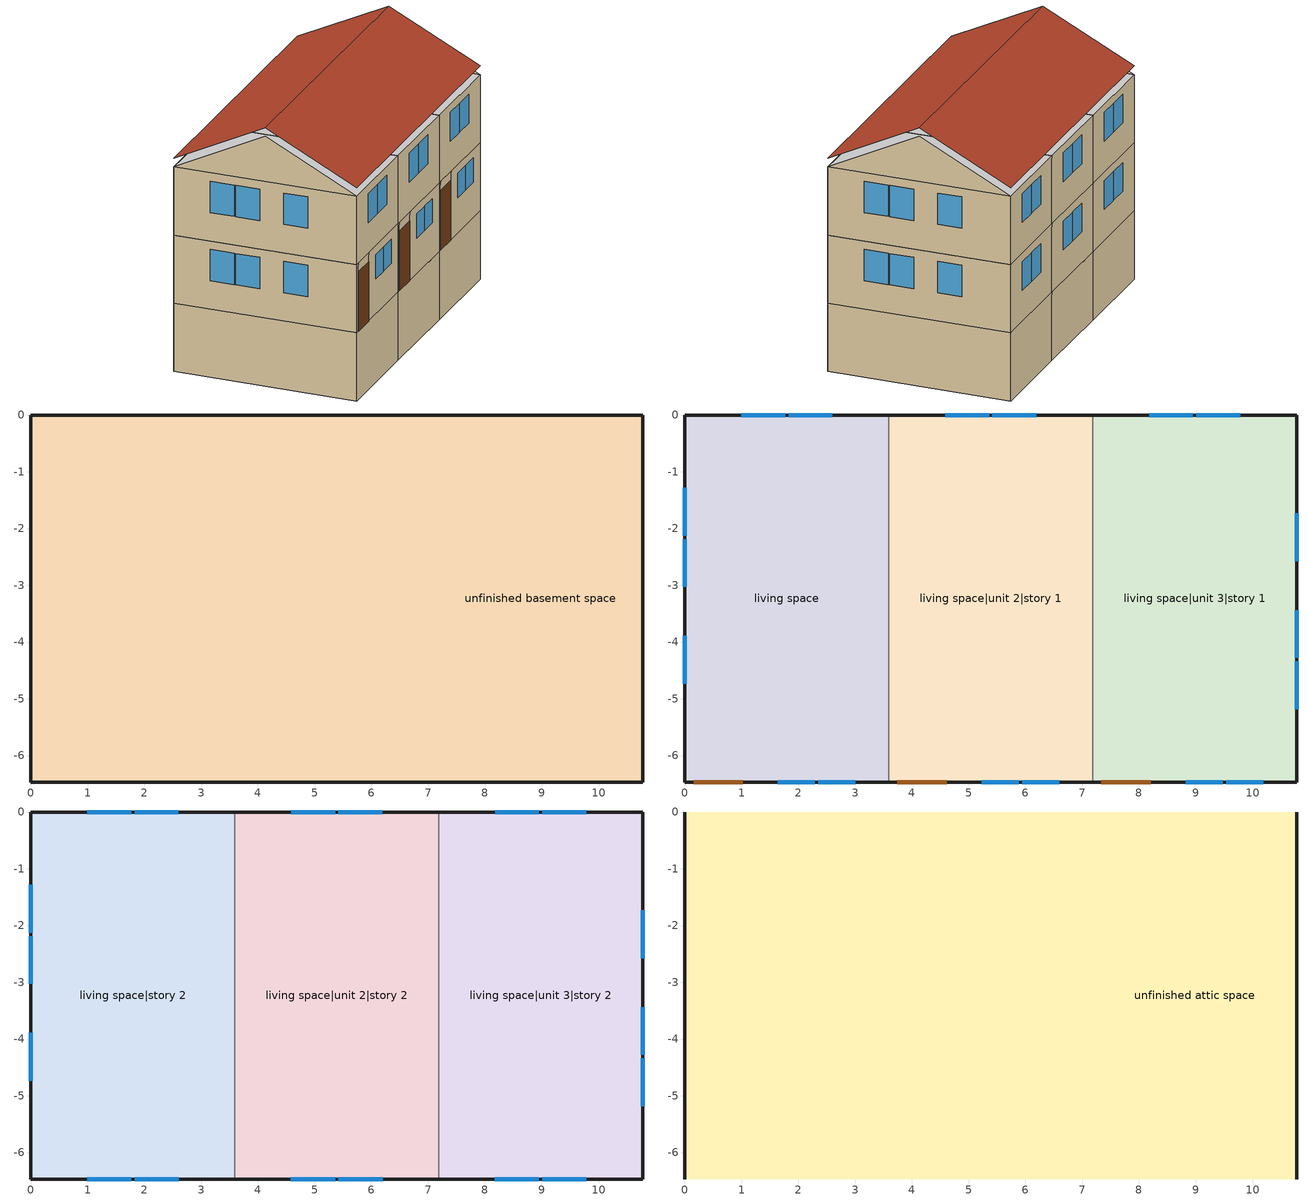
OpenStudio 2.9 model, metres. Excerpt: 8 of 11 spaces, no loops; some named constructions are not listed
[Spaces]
unfinished basement space
 floor foundation (FloorFndGrndUnfinB 2): 0,-6.47 0,0 3.59,0 3.59,-6.47 z-2.44
 floor foundation (FloorFndGrndUnfinB): 3.59,-6.47 3.59,0 7.18,0 7.18,-6.47 z-2.44
 floor foundation (FloorFndGrndUnfinB 1): 7.18,-6.47 7.18,0 10.78,0 10.78,-6.47 z-2.44
 wall foundation (WallFndGrndUnfinB 2): 3.59,0 0,0 0,-6.47 3.59,-6.47 z-2.44:0
 wall foundation (WallFndGrndUnfinB): 3.59,-6.47 7.18,-6.47 / 7.18,0 3.59,0 z-2.44:0
 wall foundation (WallFndGrndUnfinB 1): 7.18,-6.47 10.78,-6.47 10.78,0 7.18,0 z-2.44:0
living space
 floor to unfinished basement space (FloorUnfinBInsFin Reversed): 0,-6.47 0,0 3.59,0 3.59,-6.47 z0
 wall outside (WallExtInsFin): 3.59,0 0,0 0,-6.47 0.13,-6.47 1.05,-6.47 3.59,-6.47 z0:2.44
 wall to living space|unit 2|story 1 (WallIntFinUninsFin Reversed): 3.59,-6.47 3.59,0 z0:2.44
 window (WindowConstruction): 1.64,-6.47 2.29,-6.47 / 2.35,-6.47 3,-6.47 z1.26:2.13; 2.6,0 1.83,0 / 1.77,0 1,0 z1.11:2.13; 0,-1.28 0,-2.12 / 0,-2.19 0,-3.03 / 0,-3.89 0,-4.73 z1.01:2.13
 door (Door): 0.15,-6.47 1.02,-6.47 z0:2.13
living space|unit 2|story 1
 floor to unfinished basement space (FloorUnfinBInsFin Reversed): 3.59,-6.47 3.59,0 7.18,0 7.18,-6.47 z0
 wall outside (WallExtInsFin): 7.18,0 3.59,0 / 3.59,-6.47 3.72,-6.47 4.64,-6.47 7.18,-6.47 z0:2.44
 wall to living space|unit 3|story 1 (WallIntFinUninsFin Reversed): 7.18,-6.47 7.18,0 z0:2.44
 window (WindowConstruction): 5.23,-6.47 5.88,-6.47 / 5.94,-6.47 6.6,-6.47 z1.26:2.13; 6.19,0 5.42,0 / 5.36,0 4.59,0 z1.11:2.13
 door (Door): 3.74,-6.47 4.62,-6.47 z0:2.13
living space|unit 3|story 1
 floor to unfinished basement space (FloorUnfinBInsFin Reversed): 7.18,-6.47 7.18,0 10.78,0 10.78,-6.47 z0
 wall outside (WallExtInsFin): 7.18,-6.47 7.31,-6.47 8.23,-6.47 10.78,-6.47 10.78,0 7.18,0 z0:2.44
 window (WindowConstruction): 8.82,-6.47 9.47,-6.47 / 9.54,-6.47 10.19,-6.47 z1.26:2.13; 9.78,0 9.01,0 / 8.95,0 8.18,0 z1.11:2.13; 10.78,-5.18 10.78,-4.34 / 10.78,-4.28 10.78,-3.44 / 10.78,-2.58 10.78,-1.73 z1.01:2.13
 door (Door): 7.34,-6.47 8.21,-6.47 z0:2.13
living space|story 2
 floor to living space (FloorFinUninsFin): 0,-6.47 0,0 3.59,0 3.59,-6.47 z2.44
 wall outside (WallExtInsFin): 3.59,0 0,0 0,-6.47 3.59,-6.47 z2.44:4.88
 wall to living space|unit 2|story 2 (WallIntFinUninsFin Reversed): 3.59,-6.47 3.59,0 z2.44:4.88
 window (WindowConstruction): 0.99,-6.47 1.77,-6.47 / 1.83,-6.47 2.6,-6.47 z3.54:4.57; 2.6,0 1.83,0 / 1.77,0 1,0 z3.55:4.57; 0,-1.28 0,-2.12 / 0,-2.19 0,-3.03 / 0,-3.89 0,-4.73 z3.45:4.57
living space|unit 2|story 2
 floor to living space|unit 2|story 1 (FloorFinUninsFin): 3.59,-6.47 3.59,0 7.18,0 7.18,-6.47 z2.44
 wall outside (WallExtInsFin): 7.18,0 3.59,0 / 3.59,-6.47 7.18,-6.47 z2.44:4.88
 wall to living space|unit 3|story 2 (WallIntFinUninsFin): 7.18,-6.47 7.18,0 z2.44:4.88
 window (WindowConstruction): 4.58,-6.47 5.36,-6.47 / 5.42,-6.47 6.2,-6.47 z3.54:4.57; 6.19,0 5.42,0 / 5.36,0 4.59,0 z3.55:4.57
living space|unit 3|story 2
 floor to living space|unit 3|story 1 (FloorFinUninsFin): 7.18,-6.47 7.18,0 10.78,0 10.78,-6.47 z2.44
 wall outside (WallExtInsFin): 7.18,-6.47 10.78,-6.47 10.78,0 7.18,0 z2.44:4.88
 window (WindowConstruction): 8.17,-6.47 8.95,-6.47 / 9.01,-6.47 9.79,-6.47 z3.54:4.57; 9.78,0 9.01,0 / 8.95,0 8.18,0 z3.55:4.57; 10.78,-5.18 10.78,-4.34 / 10.78,-4.28 10.78,-3.44 / 10.78,-2.58 10.78,-1.73 z3.45:4.57
unfinished attic space
 floor to living space|story 2 (FloorFinInsUnfinAttic): 3.59,0 3.59,-6.47 0,-6.47 0,0 z4.88
 floor to living space|unit 2|story 2 (FloorFinInsUnfinAttic): 7.18,0 7.18,-6.47 3.59,-6.47 3.59,0 z4.88
 floor to living space|unit 3|story 2 (FloorFinInsUnfinAttic): 10.78,0 10.78,-6.47 7.18,-6.47 7.18,0 z4.88
 wall outside (WallExtUninsUnfin): 0,-3.23,6.49 0,0,4.88 0,-6.47,4.88; 10.78,-3.23,6.49 10.78,-6.47,4.88 10.78,0,4.88
 roof outside (RoofUnfinInsExt): 0,-3.23,6.8 10.78,-3.23,6.8 10.78,0,5.18 0,0,5.18; 10.78,-3.23,6.8 0,-3.23,6.8 0,-6.47,5.18 10.78,-6.47,5.18
[Material] Roughness=Rough
Name | Thickness {m} | Conductivity {W/m-K} | Density {kg/m3} | Specific Heat {J/kg-K} | Thermal Absorptance | Solar Absorptance | Visible Absorptance
FloorUAAdditionalCeilingIns | 0.12827 | 0.0411113 | 16.02 | 1046.75
FloorUATrussandIns | 0.0889 | 0.0436674 | 50.7834 | 1165.1
Drywall 0.5 in. | 0.0127 | 0.160291 | 801 | 837.4 | 0.9 | 0.5 | 0.1
RoofSheathing | 0.01905 | 0.115458 | 512.64 | 1214.23
FloorIns | 0.23495 | 2.59817 | 67.691 | 1210.98
Wood Floor | 0.015875 | 0.115458 | 544.68 | 1214.23
Floor Covering | 0.0127 | 0.0433444 | 54.468 | 1339.84 | 0.9 | 0.9
FloorFinStudAndAirFloor | 0.1397 | 0.557395 | 67.691 | 1210.98
[Construction]
FloorFinInsUnfinAttic Reversed: Drywall 0.5 in., FloorUATrussandIns, FloorUAAdditionalCeilingIns
FloorUnfinBInsFin: FloorIns, RoofSheathing, Wood Floor, Floor Covering
FloorFinUninsFin Reversed: Floor Covering, Wood Floor, RoofSheathing, FloorFinStudAndAirFloor, Drywall 0.5 in.
[Schedule:Ruleset]
Name | Default Day Schedule | Summer Design Day Schedule | Winter Design Day Schedule
res nv_1 temp schedule | Schedule Day 14
res nv_1 avail schedule | Schedule Day 15
res mv_1 range exhaust schedule | Schedule Day 18 | res mv_1 range exhaust schedule summer design | res mv_1 range exhaust schedule winter design
res mv_1 bath exhaust schedule | Schedule Day 19 | res mv_1 bath exhaust schedule summer design | res mv_1 bath exhaust schedule winter design
res nv_2 temp schedule | Schedule Day 20
res nv_2 avail schedule | Schedule Day 21
res mv_2 range exhaust schedule | Schedule Day 24 | res mv_2 range exhaust schedule summer design | res mv_2 range exhaust schedule winter design
res mv_2 bath exhaust schedule | Schedule Day 25 | res mv_2 bath exhaust schedule summer design | res mv_2 bath exhaust schedule winter design
res nv_3 temp schedule | Schedule Day 26
res nv_3 avail schedule | Schedule Day 27
res mv_3 range exhaust schedule | Schedule Day 30 | res mv_3 range exhaust schedule summer design | res mv_3 range exhaust schedule winter design
res mv_3 bath exhaust schedule | Schedule Day 31 | res mv_3 bath exhaust schedule summer design | res mv_3 bath exhaust schedule winter design
[Schedule:Day]
Schedule Day 14; Schedule Day 15; Schedule Day 18; res mv_1 range exhaust schedule winter design; Schedule Day 19; res mv_1 bath exhaust schedule winter design; Schedule Day 20; Schedule Day 21; Schedule Day 24; res mv_2 range exhaust schedule winter design; Schedule Day 25; res mv_2 bath exhaust schedule winter design; Schedule Day 26; Schedule Day 27; Schedule Day 30; res mv_3 range exhaust schedule winter design; Schedule Day 31; res mv_3 bath exhaust schedule winter design: 24, 0, 0
res nv_1 temp schedule allday1; res nv_1 temp schedule allday2; res nv_1 temp schedule allday3; res nv_1 temp schedule allday4; res nv_1 temp schedule allday11; res nv_1 temp schedule allday12; res nv_2 temp schedule allday1; res nv_2 temp schedule allday2; res nv_2 temp schedule allday3; res nv_2 temp schedule allday4; res nv_2 temp schedule allday11; res nv_2 temp schedule allday12; res nv_3 temp schedule allday1; res nv_3 temp schedule allday2; res nv_3 temp schedule allday3; res nv_3 temp schedule allday4; res nv_3 temp schedule allday11; res nv_3 temp schedule allday12: 24, 0, 23.8889
res nv_1 temp schedule allday5; res nv_1 temp schedule allday6; res nv_1 temp schedule allday7; res nv_1 temp schedule allday8; res nv_1 temp schedule allday9; res nv_1 temp schedule allday10; res nv_2 temp schedule allday5; res nv_2 temp schedule allday6; res nv_2 temp schedule allday7; res nv_2 temp schedule allday8; res nv_2 temp schedule allday9; res nv_2 temp schedule allday10; res nv_3 temp schedule allday5; res nv_3 temp schedule allday6; res nv_3 temp schedule allday7; res nv_3 temp schedule allday8; res nv_3 temp schedule allday9; res nv_3 temp schedule allday10: 24, 0, 22.2222
res nv_1 availability schedule allday1 on; res nv_1 availability schedule allday1 on 1; res nv_1 availability schedule allday1 on 2; res nv_1 availability schedule allday1 on 3; res nv_1 availability schedule allday1 on 4; res nv_1 availability schedule allday1 on 5; res nv_1 availability schedule allday1 on 6; res nv_1 availability schedule allday1 on 7; res nv_1 availability schedule allday1 on 8; res nv_1 availability schedule allday1 on 9; res nv_1 availability schedule allday1 on 10; res nv_1 availability schedule allday1 on 11; res nv_2 availability schedule allday1 on; res nv_2 availability schedule allday1 on 1; res nv_2 availability schedule allday1 on 2; res nv_2 availability schedule allday1 on 3; res nv_2 availability schedule allday1 on 4; res nv_2 availability schedule allday1 on 5; res nv_2 availability schedule allday1 on 6; res nv_2 availability schedule allday1 on 7; res nv_2 availability schedule allday1 on 8; res nv_2 availability schedule allday1 on 9; res nv_2 availability schedule allday1 on 10; res nv_2 availability schedule allday1 on 11; res nv_3 availability schedule allday1 on; res nv_3 availability schedule allday1 on 1; res nv_3 availability schedule allday1 on 2; res nv_3 availability schedule allday1 on 3; res nv_3 availability schedule allday1 on 4; res nv_3 availability schedule allday1 on 5; res nv_3 availability schedule allday1 on 6; res nv_3 availability schedule allday1 on 7; res nv_3 availability schedule allday1 on 8; res nv_3 availability schedule allday1 on 9; res nv_3 availability schedule allday1 on 10; res nv_3 availability schedule allday1 on 11: 1, 0, 1, 2, 0, 1, 3, 0, 1, 4, 0, 1, 5, 0, 1, 6, 0, 1, 7, 0, 1, 8, 0, 1, 9, 0, 1, 10, 0, 1, 11, 0, 1, 12, 0, 1, 13, 0, 1, 14, 0, 1, 15, 0, 1, 16, 0, 1, 17, 0, 1, 18, 0, 1, 19, 0, 1, 20, 0, 1, 21, 0, 1, 22, 0, 1, 23, 0, 1, 24, 0, 1
res mv_1 range exhaust schedule allday1; res mv_1 range exhaust schedule allday2; res mv_1 range exhaust schedule allday3; res mv_1 range exhaust schedule allday4; res mv_1 range exhaust schedule allday5; res mv_1 range exhaust schedule allday6; res mv_1 range exhaust schedule allday7; res mv_1 range exhaust schedule allday8; res mv_1 range exhaust schedule allday9; res mv_1 range exhaust schedule allday10; res mv_1 range exhaust schedule allday11; res mv_1 range exhaust schedule allday12; res mv_2 range exhaust schedule allday1; res mv_2 range exhaust schedule allday2; res mv_2 range exhaust schedule allday3; res mv_2 range exhaust schedule allday4; res mv_2 range exhaust schedule allday5; res mv_2 range exhaust schedule allday6; res mv_2 range exhaust schedule allday7; res mv_2 range exhaust schedule allday8; res mv_2 range exhaust schedule allday9; res mv_2 range exhaust schedule allday10; res mv_2 range exhaust schedule allday11; res mv_2 range exhaust schedule allday12; res mv_3 range exhaust schedule allday1; res mv_3 range exhaust schedule allday2; res mv_3 range exhaust schedule allday3; res mv_3 range exhaust schedule allday4; res mv_3 range exhaust schedule allday5; res mv_3 range exhaust schedule allday6; res mv_3 range exhaust schedule allday7; res mv_3 range exhaust schedule allday8; res mv_3 range exhaust schedule allday9; res mv_3 range exhaust schedule allday10; res mv_3 range exhaust schedule allday11; res mv_3 range exhaust schedule allday12: 15, 0, 0, 16, 0, 1, 24, 0, 0
res mv_1 range exhaust schedule summer design; res mv_1 bath exhaust schedule summer design; res mv_2 range exhaust schedule summer design; res mv_2 bath exhaust schedule summer design; res mv_3 range exhaust schedule summer design; res mv_3 bath exhaust schedule summer design: 24, 0, 1
res mv_1 bath exhaust schedule allday1; res mv_1 bath exhaust schedule allday2; res mv_1 bath exhaust schedule allday3; res mv_1 bath exhaust schedule allday4; res mv_1 bath exhaust schedule allday5; res mv_1 bath exhaust schedule allday6; res mv_1 bath exhaust schedule allday7; res mv_1 bath exhaust schedule allday8; res mv_1 bath exhaust schedule allday9; res mv_1 bath exhaust schedule allday10; res mv_1 bath exhaust schedule allday11; res mv_1 bath exhaust schedule allday12; res mv_2 bath exhaust schedule allday1; res mv_2 bath exhaust schedule allday2; res mv_2 bath exhaust schedule allday3; res mv_2 bath exhaust schedule allday4; res mv_2 bath exhaust schedule allday5; res mv_2 bath exhaust schedule allday6; res mv_2 bath exhaust schedule allday7; res mv_2 bath exhaust schedule allday8; res mv_2 bath exhaust schedule allday9; res mv_2 bath exhaust schedule allday10; res mv_2 bath exhaust schedule allday11; res mv_2 bath exhaust schedule allday12; res mv_3 bath exhaust schedule allday1; res mv_3 bath exhaust schedule allday2; res mv_3 bath exhaust schedule allday3; res mv_3 bath exhaust schedule allday4; res mv_3 bath exhaust schedule allday5; res mv_3 bath exhaust schedule allday6; res mv_3 bath exhaust schedule allday7; res mv_3 bath exhaust schedule allday8; res mv_3 bath exhaust schedule allday9; res mv_3 bath exhaust schedule allday10; res mv_3 bath exhaust schedule allday11; res mv_3 bath exhaust schedule allday12: 4, 0, 0, 5, 0, 1, 24, 0, 0
[Schedule:Rule] Apply Monday=Yes; Apply Wednesday=Yes; Apply Friday=Yes; Date Specification Type=DateRange; Start Day=1
Name | Schedule Ruleset | Rule Order | Day Schedule | Apply Sunday | Apply Tuesday | Apply Thursday | Apply Saturday | Start Month | End Month | End Day
res nv_1 temp schedule allday rule1 | res nv_1 temp schedule | 11 | res nv_1 temp schedule allday1 | Yes | Yes | Yes | Yes | 1 | 1 | 31
res nv_1 temp schedule allday rule2 | res nv_1 temp schedule | 10 | res nv_1 temp schedule allday2 | Yes | Yes | Yes | Yes | 2 | 2 | 28
res nv_1 temp schedule allday rule3 | res nv_1 temp schedule | 9 | res nv_1 temp schedule allday3 | Yes | Yes | Yes | Yes | 3 | 3 | 31
res nv_1 temp schedule allday rule4 | res nv_1 temp schedule | 8 | res nv_1 temp schedule allday4 | Yes | Yes | Yes | Yes | 4 | 4 | 30
res nv_1 temp schedule allday rule5 | res nv_1 temp schedule | 7 | res nv_1 temp schedule allday5 | Yes | Yes | Yes | Yes | 5 | 5 | 31
res nv_1 temp schedule allday rule6 | res nv_1 temp schedule | 6 | res nv_1 temp schedule allday6 | Yes | Yes | Yes | Yes | 6 | 6 | 30
res nv_1 temp schedule allday rule7 | res nv_1 temp schedule | 5 | res nv_1 temp schedule allday7 | Yes | Yes | Yes | Yes | 7 | 7 | 31
res nv_1 temp schedule allday rule8 | res nv_1 temp schedule | 4 | res nv_1 temp schedule allday8 | Yes | Yes | Yes | Yes | 8 | 8 | 31
res nv_1 temp schedule allday rule9 | res nv_1 temp schedule | 3 | res nv_1 temp schedule allday9 | Yes | Yes | Yes | Yes | 9 | 9 | 30
res nv_1 temp schedule allday rule10 | res nv_1 temp schedule | 2 | res nv_1 temp schedule allday10 | Yes | Yes | Yes | Yes | 10 | 10 | 31
res nv_1 temp schedule allday rule11 | res nv_1 temp schedule | 1 | res nv_1 temp schedule allday11 | Yes | Yes | Yes | Yes | 11 | 11 | 30
res nv_1 temp schedule allday rule12 | res nv_1 temp schedule | 0 | res nv_1 temp schedule allday12 | Yes | Yes | Yes | Yes | 12 | 12 | 31
res nv_1 availability schedule allday ruleset1 on | res nv_1 avail schedule | 11 | res nv_1 availability schedule allday1 on |  |  |  |  | 1 | 1 | 31
res nv_1 availability schedule allday ruleset2 on | res nv_1 avail schedule | 10 | res nv_1 availability schedule allday1 on 1 |  |  |  |  | 2 | 2 | 28
res nv_1 availability schedule allday ruleset3 on | res nv_1 avail schedule | 9 | res nv_1 availability schedule allday1 on 2 |  |  |  |  | 3 | 3 | 31
res nv_1 availability schedule allday ruleset4 on | res nv_1 avail schedule | 8 | res nv_1 availability schedule allday1 on 3 |  |  |  |  | 4 | 4 | 30
res nv_1 availability schedule allday ruleset5 on | res nv_1 avail schedule | 7 | res nv_1 availability schedule allday1 on 4 |  |  |  |  | 5 | 5 | 31
res nv_1 availability schedule allday ruleset6 on | res nv_1 avail schedule | 6 | res nv_1 availability schedule allday1 on 5 |  |  |  |  | 6 | 6 | 30
res nv_1 availability schedule allday ruleset7 on | res nv_1 avail schedule | 5 | res nv_1 availability schedule allday1 on 6 |  |  |  |  | 7 | 7 | 31
res nv_1 availability schedule allday ruleset8 on | res nv_1 avail schedule | 4 | res nv_1 availability schedule allday1 on 7 |  |  |  |  | 8 | 8 | 31
res nv_1 availability schedule allday ruleset9 on | res nv_1 avail schedule | 3 | res nv_1 availability schedule allday1 on 8 |  |  |  |  | 9 | 9 | 30
res nv_1 availability schedule allday ruleset10 on | res nv_1 avail schedule | 2 | res nv_1 availability schedule allday1 on 9 |  |  |  |  | 10 | 10 | 31
res nv_1 availability schedule allday ruleset11 on | res nv_1 avail schedule | 1 | res nv_1 availability schedule allday1 on 10 |  |  |  |  | 11 | 11 | 30
res nv_1 availability schedule allday ruleset12 on | res nv_1 avail schedule | 0 | res nv_1 availability schedule allday1 on 11 |  |  |  |  | 12 | 12 | 31
res mv_1 range exhaust schedule allday rule1 | res mv_1 range exhaust schedule | 11 | res mv_1 range exhaust schedule allday1 | Yes | Yes | Yes | Yes | 1 | 1 | 31
res mv_1 range exhaust schedule allday rule2 | res mv_1 range exhaust schedule | 10 | res mv_1 range exhaust schedule allday2 | Yes | Yes | Yes | Yes | 2 | 2 | 28
res mv_1 range exhaust schedule allday rule3 | res mv_1 range exhaust schedule | 9 | res mv_1 range exhaust schedule allday3 | Yes | Yes | Yes | Yes | 3 | 3 | 31
res mv_1 range exhaust schedule allday rule4 | res mv_1 range exhaust schedule | 8 | res mv_1 range exhaust schedule allday4 | Yes | Yes | Yes | Yes | 4 | 4 | 30
res mv_1 range exhaust schedule allday rule5 | res mv_1 range exhaust schedule | 7 | res mv_1 range exhaust schedule allday5 | Yes | Yes | Yes | Yes | 5 | 5 | 31
res mv_1 range exhaust schedule allday rule6 | res mv_1 range exhaust schedule | 6 | res mv_1 range exhaust schedule allday6 | Yes | Yes | Yes | Yes | 6 | 6 | 30
res mv_1 range exhaust schedule allday rule7 | res mv_1 range exhaust schedule | 5 | res mv_1 range exhaust schedule allday7 | Yes | Yes | Yes | Yes | 7 | 7 | 31
res mv_1 range exhaust schedule allday rule8 | res mv_1 range exhaust schedule | 4 | res mv_1 range exhaust schedule allday8 | Yes | Yes | Yes | Yes | 8 | 8 | 31
res mv_1 range exhaust schedule allday rule9 | res mv_1 range exhaust schedule | 3 | res mv_1 range exhaust schedule allday9 | Yes | Yes | Yes | Yes | 9 | 9 | 30
res mv_1 range exhaust schedule allday rule10 | res mv_1 range exhaust schedule | 2 | res mv_1 range exhaust schedule allday10 | Yes | Yes | Yes | Yes | 10 | 10 | 31
res mv_1 range exhaust schedule allday rule11 | res mv_1 range exhaust schedule | 1 | res mv_1 range exhaust schedule allday11 | Yes | Yes | Yes | Yes | 11 | 11 | 30
res mv_1 range exhaust schedule allday rule12 | res mv_1 range exhaust schedule | 0 | res mv_1 range exhaust schedule allday12 | Yes | Yes | Yes | Yes | 12 | 12 | 31
res mv_1 bath exhaust schedule allday rule1 | res mv_1 bath exhaust schedule | 11 | res mv_1 bath exhaust schedule allday1 | Yes | Yes | Yes | Yes | 1 | 1 | 31
res mv_1 bath exhaust schedule allday rule2 | res mv_1 bath exhaust schedule | 10 | res mv_1 bath exhaust schedule allday2 | Yes | Yes | Yes | Yes | 2 | 2 | 28
res mv_1 bath exhaust schedule allday rule3 | res mv_1 bath exhaust schedule | 9 | res mv_1 bath exhaust schedule allday3 | Yes | Yes | Yes | Yes | 3 | 3 | 31
res mv_1 bath exhaust schedule allday rule4 | res mv_1 bath exhaust schedule | 8 | res mv_1 bath exhaust schedule allday4 | Yes | Yes | Yes | Yes | 4 | 4 | 30
res mv_1 bath exhaust schedule allday rule5 | res mv_1 bath exhaust schedule | 7 | res mv_1 bath exhaust schedule allday5 | Yes | Yes | Yes | Yes | 5 | 5 | 31
res mv_1 bath exhaust schedule allday rule6 | res mv_1 bath exhaust schedule | 6 | res mv_1 bath exhaust schedule allday6 | Yes | Yes | Yes | Yes | 6 | 6 | 30
res mv_1 bath exhaust schedule allday rule7 | res mv_1 bath exhaust schedule | 5 | res mv_1 bath exhaust schedule allday7 | Yes | Yes | Yes | Yes | 7 | 7 | 31
res mv_1 bath exhaust schedule allday rule8 | res mv_1 bath exhaust schedule | 4 | res mv_1 bath exhaust schedule allday8 | Yes | Yes | Yes | Yes | 8 | 8 | 31
res mv_1 bath exhaust schedule allday rule9 | res mv_1 bath exhaust schedule | 3 | res mv_1 bath exhaust schedule allday9 | Yes | Yes | Yes | Yes | 9 | 9 | 30
res mv_1 bath exhaust schedule allday rule10 | res mv_1 bath exhaust schedule | 2 | res mv_1 bath exhaust schedule allday10 | Yes | Yes | Yes | Yes | 10 | 10 | 31
res mv_1 bath exhaust schedule allday rule11 | res mv_1 bath exhaust schedule | 1 | res mv_1 bath exhaust schedule allday11 | Yes | Yes | Yes | Yes | 11 | 11 | 30
res mv_1 bath exhaust schedule allday rule12 | res mv_1 bath exhaust schedule | 0 | res mv_1 bath exhaust schedule allday12 | Yes | Yes | Yes | Yes | 12 | 12 | 31
res nv_2 temp schedule allday rule1 | res nv_2 temp schedule | 11 | res nv_2 temp schedule allday1 | Yes | Yes | Yes | Yes | 1 | 1 | 31
res nv_2 temp schedule allday rule2 | res nv_2 temp schedule | 10 | res nv_2 temp schedule allday2 | Yes | Yes | Yes | Yes | 2 | 2 | 28
res nv_2 temp schedule allday rule3 | res nv_2 temp schedule | 9 | res nv_2 temp schedule allday3 | Yes | Yes | Yes | Yes | 3 | 3 | 31
res nv_2 temp schedule allday rule4 | res nv_2 temp schedule | 8 | res nv_2 temp schedule allday4 | Yes | Yes | Yes | Yes | 4 | 4 | 30
res nv_2 temp schedule allday rule5 | res nv_2 temp schedule | 7 | res nv_2 temp schedule allday5 | Yes | Yes | Yes | Yes | 5 | 5 | 31
res nv_2 temp schedule allday rule6 | res nv_2 temp schedule | 6 | res nv_2 temp schedule allday6 | Yes | Yes | Yes | Yes | 6 | 6 | 30
res nv_2 temp schedule allday rule7 | res nv_2 temp schedule | 5 | res nv_2 temp schedule allday7 | Yes | Yes | Yes | Yes | 7 | 7 | 31
res nv_2 temp schedule allday rule8 | res nv_2 temp schedule | 4 | res nv_2 temp schedule allday8 | Yes | Yes | Yes | Yes | 8 | 8 | 31
res nv_2 temp schedule allday rule9 | res nv_2 temp schedule | 3 | res nv_2 temp schedule allday9 | Yes | Yes | Yes | Yes | 9 | 9 | 30
res nv_2 temp schedule allday rule10 | res nv_2 temp schedule | 2 | res nv_2 temp schedule allday10 | Yes | Yes | Yes | Yes | 10 | 10 | 31
res nv_2 temp schedule allday rule11 | res nv_2 temp schedule | 1 | res nv_2 temp schedule allday11 | Yes | Yes | Yes | Yes | 11 | 11 | 30
res nv_2 temp schedule allday rule12 | res nv_2 temp schedule | 0 | res nv_2 temp schedule allday12 | Yes | Yes | Yes | Yes | 12 | 12 | 31
res nv_2 availability schedule allday ruleset1 on | res nv_2 avail schedule | 11 | res nv_2 availability schedule allday1 on |  |  |  |  | 1 | 1 | 31
res nv_2 availability schedule allday ruleset2 on | res nv_2 avail schedule | 10 | res nv_2 availability schedule allday1 on 1 |  |  |  |  | 2 | 2 | 28
res nv_2 availability schedule allday ruleset3 on | res nv_2 avail schedule | 9 | res nv_2 availability schedule allday1 on 2 |  |  |  |  | 3 | 3 | 31
res nv_2 availability schedule allday ruleset4 on | res nv_2 avail schedule | 8 | res nv_2 availability schedule allday1 on 3 |  |  |  |  | 4 | 4 | 30
res nv_2 availability schedule allday ruleset5 on | res nv_2 avail schedule | 7 | res nv_2 availability schedule allday1 on 4 |  |  |  |  | 5 | 5 | 31
res nv_2 availability schedule allday ruleset6 on | res nv_2 avail schedule | 6 | res nv_2 availability schedule allday1 on 5 |  |  |  |  | 6 | 6 | 30
res nv_2 availability schedule allday ruleset7 on | res nv_2 avail schedule | 5 | res nv_2 availability schedule allday1 on 6 |  |  |  |  | 7 | 7 | 31
res nv_2 availability schedule allday ruleset8 on | res nv_2 avail schedule | 4 | res nv_2 availability schedule allday1 on 7 |  |  |  |  | 8 | 8 | 31
res nv_2 availability schedule allday ruleset9 on | res nv_2 avail schedule | 3 | res nv_2 availability schedule allday1 on 8 |  |  |  |  | 9 | 9 | 30
res nv_2 availability schedule allday ruleset10 on | res nv_2 avail schedule | 2 | res nv_2 availability schedule allday1 on 9 |  |  |  |  | 10 | 10 | 31
res nv_2 availability schedule allday ruleset11 on | res nv_2 avail schedule | 1 | res nv_2 availability schedule allday1 on 10 |  |  |  |  | 11 | 11 | 30
res nv_2 availability schedule allday ruleset12 on | res nv_2 avail schedule | 0 | res nv_2 availability schedule allday1 on 11 |  |  |  |  | 12 | 12 | 31
res mv_2 range exhaust schedule allday rule1 | res mv_2 range exhaust schedule | 11 | res mv_2 range exhaust schedule allday1 | Yes | Yes | Yes | Yes | 1 | 1 | 31
res mv_2 range exhaust schedule allday rule2 | res mv_2 range exhaust schedule | 10 | res mv_2 range exhaust schedule allday2 | Yes | Yes | Yes | Yes | 2 | 2 | 28
res mv_2 range exhaust schedule allday rule3 | res mv_2 range exhaust schedule | 9 | res mv_2 range exhaust schedule allday3 | Yes | Yes | Yes | Yes | 3 | 3 | 31
res mv_2 range exhaust schedule allday rule4 | res mv_2 range exhaust schedule | 8 | res mv_2 range exhaust schedule allday4 | Yes | Yes | Yes | Yes | 4 | 4 | 30
res mv_2 range exhaust schedule allday rule5 | res mv_2 range exhaust schedule | 7 | res mv_2 range exhaust schedule allday5 | Yes | Yes | Yes | Yes | 5 | 5 | 31
res mv_2 range exhaust schedule allday rule6 | res mv_2 range exhaust schedule | 6 | res mv_2 range exhaust schedule allday6 | Yes | Yes | Yes | Yes | 6 | 6 | 30
res mv_2 range exhaust schedule allday rule7 | res mv_2 range exhaust schedule | 5 | res mv_2 range exhaust schedule allday7 | Yes | Yes | Yes | Yes | 7 | 7 | 31
res mv_2 range exhaust schedule allday rule8 | res mv_2 range exhaust schedule | 4 | res mv_2 range exhaust schedule allday8 | Yes | Yes | Yes | Yes | 8 | 8 | 31
res mv_2 range exhaust schedule allday rule9 | res mv_2 range exhaust schedule | 3 | res mv_2 range exhaust schedule allday9 | Yes | Yes | Yes | Yes | 9 | 9 | 30
res mv_2 range exhaust schedule allday rule10 | res mv_2 range exhaust schedule | 2 | res mv_2 range exhaust schedule allday10 | Yes | Yes | Yes | Yes | 10 | 10 | 31
res mv_2 range exhaust schedule allday rule11 | res mv_2 range exhaust schedule | 1 | res mv_2 range exhaust schedule allday11 | Yes | Yes | Yes | Yes | 11 | 11 | 30
res mv_2 range exhaust schedule allday rule12 | res mv_2 range exhaust schedule | 0 | res mv_2 range exhaust schedule allday12 | Yes | Yes | Yes | Yes | 12 | 12 | 31
res mv_2 bath exhaust schedule allday rule1 | res mv_2 bath exhaust schedule | 11 | res mv_2 bath exhaust schedule allday1 | Yes | Yes | Yes | Yes | 1 | 1 | 31
res mv_2 bath exhaust schedule allday rule2 | res mv_2 bath exhaust schedule | 10 | res mv_2 bath exhaust schedule allday2 | Yes | Yes | Yes | Yes | 2 | 2 | 28
res mv_2 bath exhaust schedule allday rule3 | res mv_2 bath exhaust schedule | 9 | res mv_2 bath exhaust schedule allday3 | Yes | Yes | Yes | Yes | 3 | 3 | 31
res mv_2 bath exhaust schedule allday rule4 | res mv_2 bath exhaust schedule | 8 | res mv_2 bath exhaust schedule allday4 | Yes | Yes | Yes | Yes | 4 | 4 | 30
res mv_2 bath exhaust schedule allday rule5 | res mv_2 bath exhaust schedule | 7 | res mv_2 bath exhaust schedule allday5 | Yes | Yes | Yes | Yes | 5 | 5 | 31
res mv_2 bath exhaust schedule allday rule6 | res mv_2 bath exhaust schedule | 6 | res mv_2 bath exhaust schedule allday6 | Yes | Yes | Yes | Yes | 6 | 6 | 30
res mv_2 bath exhaust schedule allday rule7 | res mv_2 bath exhaust schedule | 5 | res mv_2 bath exhaust schedule allday7 | Yes | Yes | Yes | Yes | 7 | 7 | 31
res mv_2 bath exhaust schedule allday rule8 | res mv_2 bath exhaust schedule | 4 | res mv_2 bath exhaust schedule allday8 | Yes | Yes | Yes | Yes | 8 | 8 | 31
res mv_2 bath exhaust schedule allday rule9 | res mv_2 bath exhaust schedule | 3 | res mv_2 bath exhaust schedule allday9 | Yes | Yes | Yes | Yes | 9 | 9 | 30
res mv_2 bath exhaust schedule allday rule10 | res mv_2 bath exhaust schedule | 2 | res mv_2 bath exhaust schedule allday10 | Yes | Yes | Yes | Yes | 10 | 10 | 31
res mv_2 bath exhaust schedule allday rule11 | res mv_2 bath exhaust schedule | 1 | res mv_2 bath exhaust schedule allday11 | Yes | Yes | Yes | Yes | 11 | 11 | 30
res mv_2 bath exhaust schedule allday rule12 | res mv_2 bath exhaust schedule | 0 | res mv_2 bath exhaust schedule allday12 | Yes | Yes | Yes | Yes | 12 | 12 | 31
res nv_3 temp schedule allday rule1 | res nv_3 temp schedule | 11 | res nv_3 temp schedule allday1 | Yes | Yes | Yes | Yes | 1 | 1 | 31
res nv_3 temp schedule allday rule2 | res nv_3 temp schedule | 10 | res nv_3 temp schedule allday2 | Yes | Yes | Yes | Yes | 2 | 2 | 28
res nv_3 temp schedule allday rule3 | res nv_3 temp schedule | 9 | res nv_3 temp schedule allday3 | Yes | Yes | Yes | Yes | 3 | 3 | 31
res nv_3 temp schedule allday rule4 | res nv_3 temp schedule | 8 | res nv_3 temp schedule allday4 | Yes | Yes | Yes | Yes | 4 | 4 | 30
res nv_3 temp schedule allday rule5 | res nv_3 temp schedule | 7 | res nv_3 temp schedule allday5 | Yes | Yes | Yes | Yes | 5 | 5 | 31
res nv_3 temp schedule allday rule6 | res nv_3 temp schedule | 6 | res nv_3 temp schedule allday6 | Yes | Yes | Yes | Yes | 6 | 6 | 30
res nv_3 temp schedule allday rule7 | res nv_3 temp schedule | 5 | res nv_3 temp schedule allday7 | Yes | Yes | Yes | Yes | 7 | 7 | 31
res nv_3 temp schedule allday rule8 | res nv_3 temp schedule | 4 | res nv_3 temp schedule allday8 | Yes | Yes | Yes | Yes | 8 | 8 | 31
res nv_3 temp schedule allday rule9 | res nv_3 temp schedule | 3 | res nv_3 temp schedule allday9 | Yes | Yes | Yes | Yes | 9 | 9 | 30
res nv_3 temp schedule allday rule10 | res nv_3 temp schedule | 2 | res nv_3 temp schedule allday10 | Yes | Yes | Yes | Yes | 10 | 10 | 31
res nv_3 temp schedule allday rule11 | res nv_3 temp schedule | 1 | res nv_3 temp schedule allday11 | Yes | Yes | Yes | Yes | 11 | 11 | 30
res nv_3 temp schedule allday rule12 | res nv_3 temp schedule | 0 | res nv_3 temp schedule allday12 | Yes | Yes | Yes | Yes | 12 | 12 | 31
res nv_3 availability schedule allday ruleset1 on | res nv_3 avail schedule | 11 | res nv_3 availability schedule allday1 on |  |  |  |  | 1 | 1 | 31
res nv_3 availability schedule allday ruleset2 on | res nv_3 avail schedule | 10 | res nv_3 availability schedule allday1 on 1 |  |  |  |  | 2 | 2 | 28
res nv_3 availability schedule allday ruleset3 on | res nv_3 avail schedule | 9 | res nv_3 availability schedule allday1 on 2 |  |  |  |  | 3 | 3 | 31
res nv_3 availability schedule allday ruleset4 on | res nv_3 avail schedule | 8 | res nv_3 availability schedule allday1 on 3 |  |  |  |  | 4 | 4 | 30
res nv_3 availability schedule allday ruleset5 on | res nv_3 avail schedule | 7 | res nv_3 availability schedule allday1 on 4 |  |  |  |  | 5 | 5 | 31
res nv_3 availability schedule allday ruleset6 on | res nv_3 avail schedule | 6 | res nv_3 availability schedule allday1 on 5 |  |  |  |  | 6 | 6 | 30
res nv_3 availability schedule allday ruleset7 on | res nv_3 avail schedule | 5 | res nv_3 availability schedule allday1 on 6 |  |  |  |  | 7 | 7 | 31
res nv_3 availability schedule allday ruleset8 on | res nv_3 avail schedule | 4 | res nv_3 availability schedule allday1 on 7 |  |  |  |  | 8 | 8 | 31
res nv_3 availability schedule allday ruleset9 on | res nv_3 avail schedule | 3 | res nv_3 availability schedule allday1 on 8 |  |  |  |  | 9 | 9 | 30
res nv_3 availability schedule allday ruleset10 on | res nv_3 avail schedule | 2 | res nv_3 availability schedule allday1 on 9 |  |  |  |  | 10 | 10 | 31
res nv_3 availability schedule allday ruleset11 on | res nv_3 avail schedule | 1 | res nv_3 availability schedule allday1 on 10 |  |  |  |  | 11 | 11 | 30
res nv_3 availability schedule allday ruleset12 on | res nv_3 avail schedule | 0 | res nv_3 availability schedule allday1 on 11 |  |  |  |  | 12 | 12 | 31
res mv_3 range exhaust schedule allday rule1 | res mv_3 range exhaust schedule | 11 | res mv_3 range exhaust schedule allday1 | Yes | Yes | Yes | Yes | 1 | 1 | 31
res mv_3 range exhaust schedule allday rule2 | res mv_3 range exhaust schedule | 10 | res mv_3 range exhaust schedule allday2 | Yes | Yes | Yes | Yes | 2 | 2 | 28
res mv_3 range exhaust schedule allday rule3 | res mv_3 range exhaust schedule | 9 | res mv_3 range exhaust schedule allday3 | Yes | Yes | Yes | Yes | 3 | 3 | 31
res mv_3 range exhaust schedule allday rule4 | res mv_3 range exhaust schedule | 8 | res mv_3 range exhaust schedule allday4 | Yes | Yes | Yes | Yes | 4 | 4 | 30
res mv_3 range exhaust schedule allday rule5 | res mv_3 range exhaust schedule | 7 | res mv_3 range exhaust schedule allday5 | Yes | Yes | Yes | Yes | 5 | 5 | 31
res mv_3 range exhaust schedule allday rule6 | res mv_3 range exhaust schedule | 6 | res mv_3 range exhaust schedule allday6 | Yes | Yes | Yes | Yes | 6 | 6 | 30
res mv_3 range exhaust schedule allday rule7 | res mv_3 range exhaust schedule | 5 | res mv_3 range exhaust schedule allday7 | Yes | Yes | Yes | Yes | 7 | 7 | 31
res mv_3 range exhaust schedule allday rule8 | res mv_3 range exhaust schedule | 4 | res mv_3 range exhaust schedule allday8 | Yes | Yes | Yes | Yes | 8 | 8 | 31
res mv_3 range exhaust schedule allday rule9 | res mv_3 range exhaust schedule | 3 | res mv_3 range exhaust schedule allday9 | Yes | Yes | Yes | Yes | 9 | 9 | 30
res mv_3 range exhaust schedule allday rule10 | res mv_3 range exhaust schedule | 2 | res mv_3 range exhaust schedule allday10 | Yes | Yes | Yes | Yes | 10 | 10 | 31
res mv_3 range exhaust schedule allday rule11 | res mv_3 range exhaust schedule | 1 | res mv_3 range exhaust schedule allday11 | Yes | Yes | Yes | Yes | 11 | 11 | 30
res mv_3 range exhaust schedule allday rule12 | res mv_3 range exhaust schedule | 0 | res mv_3 range exhaust schedule allday12 | Yes | Yes | Yes | Yes | 12 | 12 | 31
res mv_3 bath exhaust schedule allday rule1 | res mv_3 bath exhaust schedule | 11 | res mv_3 bath exhaust schedule allday1 | Yes | Yes | Yes | Yes | 1 | 1 | 31
res mv_3 bath exhaust schedule allday rule2 | res mv_3 bath exhaust schedule | 10 | res mv_3 bath exhaust schedule allday2 | Yes | Yes | Yes | Yes | 2 | 2 | 28
res mv_3 bath exhaust schedule allday rule3 | res mv_3 bath exhaust schedule | 9 | res mv_3 bath exhaust schedule allday3 | Yes | Yes | Yes | Yes | 3 | 3 | 31
res mv_3 bath exhaust schedule allday rule4 | res mv_3 bath exhaust schedule | 8 | res mv_3 bath exhaust schedule allday4 | Yes | Yes | Yes | Yes | 4 | 4 | 30
res mv_3 bath exhaust schedule allday rule5 | res mv_3 bath exhaust schedule | 7 | res mv_3 bath exhaust schedule allday5 | Yes | Yes | Yes | Yes | 5 | 5 | 31
res mv_3 bath exhaust schedule allday rule6 | res mv_3 bath exhaust schedule | 6 | res mv_3 bath exhaust schedule allday6 | Yes | Yes | Yes | Yes | 6 | 6 | 30
res mv_3 bath exhaust schedule allday rule7 | res mv_3 bath exhaust schedule | 5 | res mv_3 bath exhaust schedule allday7 | Yes | Yes | Yes | Yes | 7 | 7 | 31
res mv_3 bath exhaust schedule allday rule8 | res mv_3 bath exhaust schedule | 4 | res mv_3 bath exhaust schedule allday8 | Yes | Yes | Yes | Yes | 8 | 8 | 31
res mv_3 bath exhaust schedule allday rule9 | res mv_3 bath exhaust schedule | 3 | res mv_3 bath exhaust schedule allday9 | Yes | Yes | Yes | Yes | 9 | 9 | 30
res mv_3 bath exhaust schedule allday rule10 | res mv_3 bath exhaust schedule | 2 | res mv_3 bath exhaust schedule allday10 | Yes | Yes | Yes | Yes | 10 | 10 | 31
res mv_3 bath exhaust schedule allday rule11 | res mv_3 bath exhaust schedule | 1 | res mv_3 bath exhaust schedule allday11 | Yes | Yes | Yes | Yes | 11 | 11 | 30
res mv_3 bath exhaust schedule allday rule12 | res mv_3 bath exhaust schedule | 0 | res mv_3 bath exhaust schedule allday12 | Yes | Yes | Yes | Yes | 12 | 12 | 31
